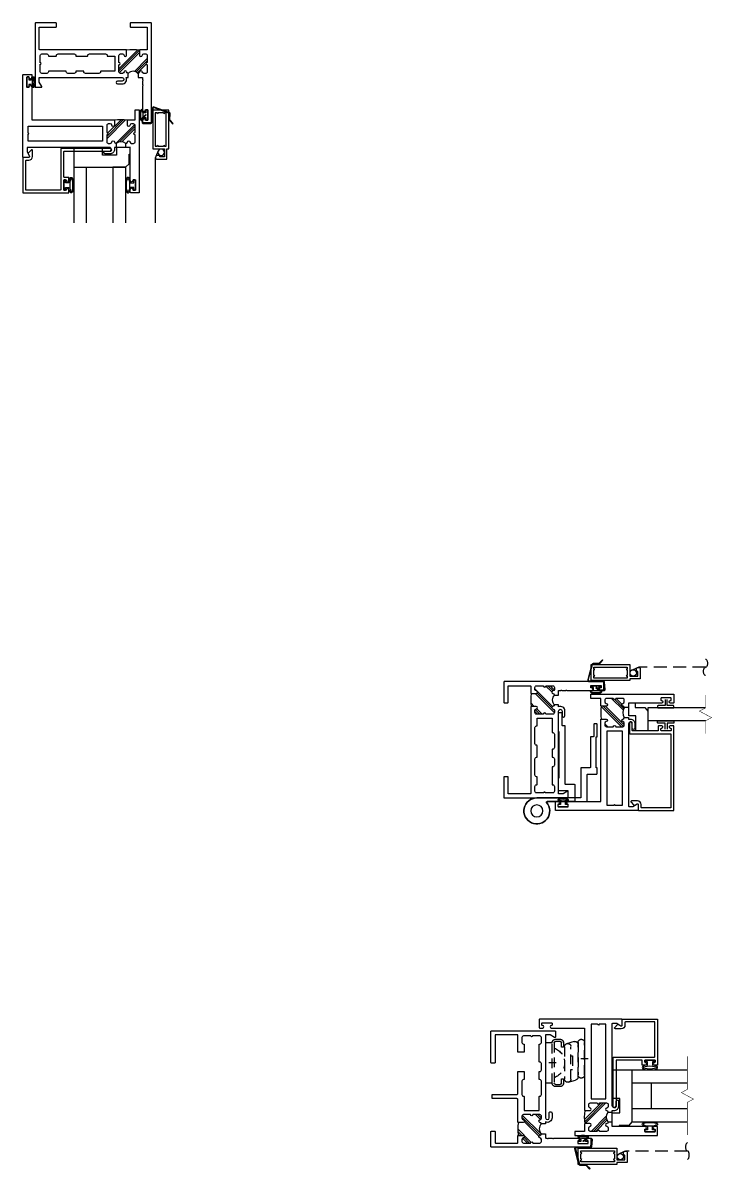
# Model space of a CAD drawing. Extents: x -138 to 168, y -127 to 80.
# Drawn here: x 22.17 to 35.49, y 50.22 to 72.37 of the extents above; entities that cross this region are included whole.
import ezdxf

# ---------------------------------------------------------------- set-up
doc = ezdxf.new("R2010")
doc.units = 0
doc.header["$MEASUREMENT"] = 0
doc.linetypes.add('HIDDEN', pattern=[0.375, 0.25, -0.125])
doc.layers.get('0').update_dxf_attribs({"linetype": 'CONTINUOUS'})
for name, color, linetype in [('DIM', 7, 'CONTINUOUS'), ('FRAME', 1, 'CONTINUOUS'), ('GEOMETRY', 1, 'CONTINUOUS'), ('GLASS', 7, 'CONTINUOUS'), ('MISC', 7, 'CONTINUOUS'), ('SCREEN', 5, 'CONTINUOUS'), ('SCREEN_CLIP', 7, 'CONTINUOUS'), ('VENT', 5, 'CONTINUOUS'), ('YK_GLASS_STOP', 5, 'CONTINUOUS')]:
    doc.layers.add(name, color=color, linetype=linetype)

# ---------------------------------------------------------------- blocks, each defined once
blk = doc.blocks.new('05P19-BLOCK-OG')
h = blk.add_hatch()
h.set_pattern_fill('PLAST', angle=45, style=0)
h.paths.add_polyline_path([(0.006, 1.12, -1), (0.006, 1.17), (0.006, 1.302, 0.414214), (-0.025, 1.333), (-0.063, 1.333, 0.38311), (-0.094, 1.305, -0.947716), (-0.143, 1.308), (-0.143, 1.403, 0.081165), (-0.394, 1.403), (-0.394, 1.308, -0.947716), (-0.443, 1.305, 0.38311), (-0.474, 1.333), (-0.512, 1.333, 0.414214), (-0.544, 1.302), (-0.544, 1.17, -1), (-0.544, 1.12), (-0.544, 0.988, 0.414214), (-0.512, 0.957), (-0.474, 0.957, 0.38311), (-0.443, 0.985, -0.898027), (-0.394, 0.985, 0.009247), (-0.394, 0.984, 0.372543), (-0.363, 0.957, -0.436275), (-0.174, 0.957, 0.38311), (-0.143, 0.985, -0.898027), (-0.094, 0.985, 0.38311), (-0.063, 0.957), (-0.025, 0.957, 0.414214), (0.006, 0.988)])
for points in [[(-0.394, 0.984, -0.009247), (-0.394, 0.985, 0.898027), (-0.443, 0.985, -0.38311), (-0.474, 0.957), (-0.512, 0.957, -0.414214), (-0.544, 0.988), (-0.544, 1.12, 1), (-0.544, 1.17), (-0.544, 1.302, -0.414214), (-0.512, 1.333), (-0.474, 1.333, -0.38311), (-0.443, 1.305, 0.947716), (-0.394, 1.308), (-0.394, 1.403, 0.414214), (-0.404, 1.413), (-2.073, 1.413, -0.414214), (-2.084, 1.423), (-2.084, 1.852), (-1.761, 1.852, 0.414214), (-1.751, 1.862), (-1.751, 1.922, 0.414214), (-1.761, 1.932), (-2.154, 1.932, 0.414214), (-2.163, 1.922), (-2.163, 0.697, 0.414214), (-2.154, 0.687), (-2.042, 0.687, 0.57735), (-2.034, 0.702), (-2.084, 0.788), (-2.084, 0.877), (-0.483, 0.877, -1), (-0.483, 0.806), (-0.572, 0.806, 1), (-0.572, 0.752), (-0.483, 0.752, 0.536675), (-0.401, 0.877), (-0.363, 0.877), (-0.363, 0.957, -0.38311), (-0.394, 0.985)], [(-0.143, 0.984, 0.009247), (-0.143, 0.985, -0.38311), (-0.174, 0.957), (-0.174, 0.877), (-0.087, 0.877), (-0.087, 0.838, 0.317837), (-0.083, 0.833, -0.707107), (-0.083, 0.814, 0.317837), (-0.087, 0.81), (-0.087, 0.738, 0.317837), (-0.083, 0.733, -0.707107), (-0.083, 0.714, 0.317837), (-0.087, 0.71), (-0.087, 0.239, 1), (-0.037, 0.239), (-0.037, 0.25), (0.014, 0.25), (0.014, 0.05), (-0.037, 0.05), (-0.037, 0.064, 1), (-0.087, 0.064), (-0.087, 0.01, 0.414214), (-0.076, 0), (0.076, 0, 0.414214), (0.087, 0.01), (0.087, 1.922, 0.414214), (0.076, 1.932), (-0.316, 1.932, 0.414214), (-0.326, 1.922), (-0.326, 1.862, 0.414214), (-0.316, 1.852), (-0.003, 1.852, -0.414214), (0.006, 1.842), (0.006, 1.423, -0.414214), (-0.003, 1.413), (-0.134, 1.413, 0.414214), (-0.143, 1.403), (-0.143, 1.308, 0.947716), (-0.094, 1.305, -0.38311), (-0.063, 1.333), (-0.025, 1.333, -0.414214), (0.006, 1.302), (0.006, 1.17, 1), (0.006, 1.12), (0.006, 0.988, -0.414214), (-0.025, 0.957), (-0.063, 0.957, -0.38311), (-0.094, 0.985, 0.898027), (-0.143, 0.985)]]:
    blk.add_lwpolyline(points, format="xyb")
blk.add_lwpolyline([(-1.377, 0.988, -0.414214), (-1.408, 0.957), (-1.529, 0.957, -0.414214), (-1.56, 0.988), (-1.56, 0.992, 0.414214), (-1.569, 1.002), (-1.897, 1.002, 0.414214), (-1.907, 0.992), (-1.907, 0.988, -0.414214), (-1.938, 0.957), (-2.032, 0.957, -0.414214), (-2.064, 0.988), (-2.064, 1.132, 1), (-2.064, 1.162), (-2.064, 1.302, -0.414214), (-2.032, 1.333), (-1.938, 1.333, -0.414214), (-1.907, 1.302), (-1.907, 1.302), (-1.907, 1.298, 0.414214), (-1.897, 1.288), (-1.761, 1.288, 0.414214), (-1.751, 1.298), (-1.751, 1.302), (-1.751, 1.302, -0.414214), (-1.72, 1.333), (-1.408, 1.333, -0.414214), (-1.377, 1.302), (-1.377, 1.302), (-1.377, 1.298, 0.414214), (-1.367, 1.288), (-1.155, 1.288, 0.414214), (-1.145, 1.298), (-1.145, 1.302), (-1.145, 1.302, -0.414214), (-1.114, 1.333), (-0.802, 1.333, -0.414214), (-0.771, 1.302), (-0.771, 1.302), (-0.771, 1.298, 0.414214), (-0.761, 1.288), (-0.623, 1.288), (-0.623, 1.002), (-0.889, 1.002, 0.414214), (-0.898, 0.992), (-0.898, 0.988, -0.414214), (-0.93, 0.957), (-1.19, 0.957, -0.414214), (-1.221, 0.988), (-1.221, 0.992, 0.414214), (-1.23, 1.002), (-1.367, 1.002, 0.414214), (-1.377, 0.992)], format="xyb", close=True)
at = {"color": 7}
for centre, radius, start, end in [((-0.269, 0.638), 0.775, 80.7195, 99.2805), ((-0.269, 0.869), 0.129, 42.8591, 137.1409)]:
    blk.add_arc(centre, radius, start, end, dxfattribs=at)
blk = doc.blocks.new('05P11-Z-BAR')
h = blk.add_hatch()
h.set_pattern_fill('PLAST', angle=45, style=0)
h.set_pattern_definition([(45, (-0.3846, -1e-07), (-0.176777, 0.176777), []), (45, (-0.4067, 0.0221), (-0.176777, 0.176777), []), (45, (-0.4288, 0.0442), (-0.176777, 0.176777), [])])
h.paths.add_polyline_path([(0.006, 1.12, -0.414214), (-0.018, 1.145, -0.414214), (0.006, 1.17), (0.006, 1.302, 0.414214), (-0.025, 1.333), (-0.063, 1.333, 0.38311), (-0.094, 1.305, -0.947716), (-0.143, 1.308), (-0.143, 1.403, 0.087329), (-0.394, 1.403), (-0.394, 1.308, -1), (-0.443, 1.308, 0.352985), (-0.473, 1.333), (-0.512, 1.333, 0.414214), (-0.544, 1.302), (-0.544, 1.17, -0.414214), (-0.518, 1.145, -0.414214), (-0.544, 1.12), (-0.544, 0.988, 0.414214), (-0.512, 0.957), (-0.474, 0.957, 0.38311), (-0.443, 0.985, -0.898027), (-0.394, 0.985, 0.38311), (-0.363, 0.957, -0.325577), (-0.174, 0.957, 0.363634), (-0.143, 0.982, -0.947716), (-0.094, 0.985, 0.38311), (-0.063, 0.957), (-0.025, 0.957, 0.414214), (0.006, 0.988)])
blk.add_line((-0.087, 0.877), (-0.087, 0.877))
for points in [[(-2.164, 2.28, -0.414214), (-2.154, 2.29), (-2.001, 2.29, -0.414214), (-1.991, 2.28), (-1.991, 2.226, -1), (-2.041, 2.226), (-2.041, 2.23, 0.414214), (-2.051, 2.24), (-2.081, 2.24, 0.414214), (-2.091, 2.23), (-2.091, 2.05, 0.414214), (-2.081, 2.04), (-2.051, 2.04, 0.414214), (-2.041, 2.05), (-2.041, 2.051, -1), (-1.991, 2.051), (-1.991, 1.413), (-0.403, 1.413, -0.414214), (-0.394, 1.403), (-0.394, 1.306, -0.888834), (-0.443, 1.306, 0.377258), (-0.474, 1.333), (-0.512, 1.333, 0.414214), (-0.544, 1.302), (-0.544, 1.17, -1), (-0.544, 1.12), (-0.544, 0.988, 0.414214), (-0.512, 0.957), (-0.474, 0.957, 0.383109), (-0.443, 0.985, -0.898027), (-0.394, 0.985, 0.38311), (-0.363, 0.957), (-0.363, 0.877), (-0.394, 0.877), (-0.394, 0.842, -0.414214), (-0.483, 0.752), (-0.571, 0.752, -1), (-0.571, 0.806), (-0.486, 0.806, 0.859155), (-0.486, 0.877), (-2.074, 0.877, 0.414214), (-2.084, 0.867), (-2.084, 0.797, 0.131652), (-2.082, 0.792), (-2.035, 0.709, -0.577353), (-2.048, 0.687), (-2.154, 0.687, -0.414214), (-2.164, 0.697), (-2.164, 2.28)], [(-0.025, 0.957, 0.414214), (0.006, 0.988), (0.006, 1.12, -1), (0.006, 1.17), (0.006, 1.302, 0.414214), (-0.025, 1.333), (-0.063, 1.333, 0.38311), (-0.094, 1.305, -0.947716), (-0.143, 1.308), (-0.143, 1.403, -0.414214), (-0.133, 1.413), (0.006, 1.413), (0.006, 1.603), (0.086, 1.603), (0.086, 0.01, -0.414214), (0.077, 0), (-0.077, 0, -0.414214), (-0.087, 0.01), (-0.087, 0.064, -1), (-0.037, 0.064), (-0.037, 0.06, 0.414214), (-0.027, 0.05), (0.003, 0.05, 0.414214), (0.014, 0.06), (0.014, 0.24, 0.414214), (0.003, 0.25), (-0.027, 0.25, 0.414214), (-0.037, 0.24), (-0.037, 0.239, -1), (-0.087, 0.239), (-0.087, 0.877), (-0.174, 0.877), (-0.174, 0.957, 0.363634), (-0.143, 0.982, -0.947716), (-0.094, 0.985, 0.38311), (-0.063, 0.957), (-0.025, 0.957)]]:
    blk.add_lwpolyline(points, format="xyb")
blk.add_lwpolyline([(-2.063, 1.16), (-2.063, 1.288), (-0.623, 1.288), (-0.623, 1.002), (-2.063, 1.002), (-2.063, 1.129), (-2.048, 1.145)], close=True)
at = {"color": 7}
for centre, radius, start, end in [((-0.269, 0.638), 0.775, 80.7195, 99.2805), ((-0.269, 0.828), 0.16, 53.9319, 126.0681)]:
    blk.add_arc(centre, radius, start, end, dxfattribs=at)
blk = doc.blocks.new('05P09-1in_GLASS_STOP')
for p, q in [((-1.338, 0.25), (-1.373, 0.25)), ((-1.373, 0.25), (-1.373, 0.05)), ((-1.338, 0.197), (-1.338, 0.25)), ((-0.022, 0.197), (-0.022, 0.25)), ((-0.022, 0.25), (0.013, 0.25)), ((0.013, 0.25), (0.013, 0.05)), ((-1.373, 0.05), (-1.338, 0.05)), ((-1.276, 0.197), (-1.338, 0.197)), ((-1.338, 0.05), (-1.338, 0.102)), ((-1.338, 0.102), (-1.276, 0.102)), ((-0.084, 0.197), (-0.022, 0.197)), ((-0.022, 0.102), (-0.084, 0.102)), ((-0.022, 0.05), (-0.022, 0.102)), ((0.013, 0.05), (-0.022, 0.05))]:
    blk.add_line(p, q)
blk.add_lwpolyline([(-2.035, 0.709, -0.57735), (-2.047, 0.687), (-2.153, 0.687, 0.414214), (-2.163, 0.677), (-2.163, 0), (-1.283, 0, 0.414214), (-1.273, 0.01), (-1.273, 0.062, 0.414214), (-1.298, 0.087, 0.435311), (-1.323, 0.061, -0.435311), (-1.333, 0.05), (-1.363, 0.05, -0.414214), (-1.373, 0.06), (-1.373, 0.24, -0.414214), (-1.363, 0.25), (-1.333, 0.25, -0.435311), (-1.323, 0.239, 0.435311), (-1.298, 0.212, 0.414214), (-1.273, 0.237), (-1.273, 0.29, 0.414214), (-1.283, 0.3), (-1.363, 0.3, -0.414214), (-1.373, 0.31), (-1.373, 0.795, -0.414214), (-1.363, 0.805), (-0.474, 0.805, 0.414214), (-0.447, 0.832), (-0.447, 0.833, 0.414214), (-0.474, 0.86), (-1.418, 0.86, 0.414214), (-1.428, 0.85), (-1.428, 0.065, -0.414214), (-1.438, 0.055), (-2.108, 0.055), (-2.108, 0.622, -0.414214), (-2.098, 0.632), (-2.047, 0.632, 0.414214), (-1.977, 0.702), (-1.977, 0.817, 0.668179), (-2.003, 0.828), (-2.058, 0.773, 0.339454), (-2.06, 0.755)], format="xyb", close=True)
at = {"extrusion": (0, 0, -1)}
blk.add_ellipse((-1.229, 0.15), major_axis=(0, 0.129), ratio=0.232303, dxfattribs=at)
blk.add_ellipse((-0.131, 0.15), major_axis=(0, 0.129), ratio=0.232303)
for points in [[(-1.276, 0.197), (-1.274, 0.219), (-1.271, 0.239), (-1.262, 0.269), (-1.258, 0.28), (-1.245, 0.294), (-1.237, 0.298), (-1.229, 0.298), (-1.218, 0.298), (-1.21, 0.292), (-1.201, 0.279), (-1.197, 0.272), (-1.187, 0.244), (-1.183, 0.215), (-1.178, 0.136), (-1.182, 0.085), (-1.194, 0.034), (-1.198, 0.022), (-1.214, 0.005), (-1.228, 0), (-1.249, 0.008), (-1.254, 0.016), (-1.262, 0.032), (-1.265, 0.041), (-1.272, 0.067), (-1.274, 0.084), (-1.276, 0.102)], [(-0.084, 0.197), (-0.086, 0.219), (-0.089, 0.239), (-0.098, 0.269), (-0.102, 0.28), (-0.115, 0.294), (-0.123, 0.298), (-0.131, 0.298), (-0.142, 0.298), (-0.15, 0.292), (-0.159, 0.279), (-0.163, 0.272), (-0.173, 0.244), (-0.177, 0.215), (-0.182, 0.136), (-0.178, 0.085), (-0.166, 0.034), (-0.162, 0.022), (-0.146, 0.005), (-0.132, 0), (-0.111, 0.008), (-0.106, 0.016), (-0.098, 0.032), (-0.095, 0.041), (-0.088, 0.067), (-0.086, 0.084), (-0.084, 0.102)]]:
    blk.add_open_spline(points, degree=3, knots=[5.075676, 5.075676, 5.075676, 5.075676, 5.596595, 5.596595, 6.055763, 6.055763, 6.283185, 6.283185, 6.283185, 6.572914, 6.572914, 6.862642, 6.862642, 7.608886, 7.608886, 8.676451, 8.676451, 9.18434, 9.18434, 9.518242, 9.518242, 9.852144, 9.852144, 10.186046, 10.186046, 10.631436, 10.631436, 10.631436, 10.631436])
blk = doc.blocks.new('*U118')
at = {"layer": 'GEOMETRY'}
blk.add_lwpolyline([(1.45, 19.51), (1.493, 19.51), (1.493, 19.458), (1.528, 19.458), (1.528, 19.658), (1.493, 19.658), (1.493, 19.605), (1.45, 19.605)], dxfattribs=at)
blk.add_ellipse((1.415, 19.558), major_axis=(0, 0.0875), ratio=0.216465, dxfattribs=at)
blk.add_open_spline([(1.45, 19.605), (1.448, 19.62), (1.445, 19.632), (1.438, 19.649), (1.436, 19.656), (1.423, 19.663), (1.419, 19.664), (1.415, 19.664), (1.405, 19.664), (1.398, 19.658), (1.391, 19.649), (1.389, 19.644), (1.382, 19.624), (1.379, 19.606), (1.375, 19.545), (1.377, 19.499), (1.391, 19.466), (1.393, 19.46), (1.409, 19.45), (1.422, 19.451), (1.435, 19.46), (1.437, 19.465), (1.444, 19.479), (1.447, 19.491), (1.449, 19.507), (1.45, 19.509), (1.45, 19.51)], degree=3, knots=[5.253202, 5.253202, 5.253202, 5.253202, 5.797173, 5.797173, 6.160155, 6.160155, 6.283185, 6.283185, 6.283185, 6.559914, 6.559914, 6.836642, 6.836642, 7.54361, 7.54361, 8.941834, 8.941834, 9.296554, 9.296554, 9.572552, 9.572552, 9.848549, 9.848549, 10.398843, 10.398843, 10.454782, 10.454782, 10.454782, 10.454782], dxfattribs=at)
blk = doc.blocks.new('*U103')
at = {"layer": 'GEOMETRY'}
blk.add_lwpolyline([(1.607, 19.51), (1.563, 19.51), (1.563, 19.458), (1.528, 19.458), (1.528, 19.658), (1.563, 19.658), (1.563, 19.605), (1.607, 19.605)], dxfattribs=at)
at = {"layer": 'GEOMETRY', "extrusion": (0, 0, -1)}
blk.add_ellipse((1.642, 19.558), major_axis=(0, 0.0875), ratio=0.216465, dxfattribs=at)
at = {"layer": 'GEOMETRY'}
blk.add_open_spline([(1.607, 19.605), (1.609, 19.62), (1.612, 19.632), (1.618, 19.649), (1.621, 19.656), (1.634, 19.663), (1.638, 19.664), (1.642, 19.664), (1.652, 19.664), (1.659, 19.658), (1.666, 19.649), (1.668, 19.644), (1.675, 19.624), (1.678, 19.606), (1.682, 19.545), (1.679, 19.499), (1.666, 19.466), (1.663, 19.46), (1.647, 19.45), (1.635, 19.451), (1.622, 19.46), (1.62, 19.465), (1.612, 19.479), (1.61, 19.491), (1.607, 19.507), (1.607, 19.509), (1.607, 19.51)], degree=3, knots=[5.253202, 5.253202, 5.253202, 5.253202, 5.797173, 5.797173, 6.160155, 6.160155, 6.283185, 6.283185, 6.283185, 6.559914, 6.559914, 6.836642, 6.836642, 7.54361, 7.54361, 8.941834, 8.941834, 9.296554, 9.296554, 9.572552, 9.572552, 9.848549, 9.848549, 10.398843, 10.398843, 10.454782, 10.454782, 10.454782, 10.454782], dxfattribs=at)
blk = doc.blocks.new('05P16_05P17-BUTT_HINGE')
for points in [[(0.697, -2.022), (0.867, -2.022, 0.414214), (0.877, -2.012), (0.877, -1.772), (0.862, -1.772), (0.862, -0.885), (0.877, -0.885), (0.877, -0.52, 0.414214), (0.867, -0.51), (0.824, -0.51, 0.414214), (0.814, -0.52), (0.814, -0.75, -0.414214), (0.804, -0.76), (0.762, -0.76, 0.414214), (0.752, -0.77), (0.752, -1.887, -0.414214), (0.742, -1.897), (0.572, -1.897, 0.414214), (0.562, -1.907), (0.562, -2.223, 0.414214), (0.572, -2.233), (1.098, -2.233, -0.642187), (1.106, -2.25, 4.589514), (1.295, -2.163), (0.697, -2.163, -0.414214), (0.687, -2.153), (0.687, -2.032, -0.414214)], [(0.311, -1.702), (0.141, -1.702, -0.414214), (0.131, -1.692), (0.131, -1.577), (0.146, -1.577), (0.146, -0.978), (0.131, -0.978), (0.131, -0.738, -0.414214), (0.141, -0.728), (0.183, -0.728, -0.414214), (0.193, -0.738), (0.193, -0.968, 0.414214), (0.203, -0.978), (0.246, -0.978, -0.414214), (0.256, -0.988), (0.256, -1.567, 0.414214), (0.266, -1.577), (0.436, -1.577, -0.414214), (0.446, -1.587), (0.446, -2.153, 0.414214), (0.456, -2.163), (1.295, -2.163, -4.589514), (1.106, -2.25, 0.642187), (1.098, -2.233), (0.331, -2.233, -0.414214), (0.321, -2.223), (0.321, -1.712, 0.414214)]]:
    blk.add_lwpolyline(points, format="xyb", close=True)
blk.add_circle((1.295, -2.413), 0.117)
blk.add_circle((1.295, -2.413), 0.117)
blk = doc.blocks.new('05P05-.25in_GLASS_STOP')
blk.add_lwpolyline([(-2.048, 0.632, 0.414214), (-1.978, 0.702), (-1.978, 0.817, 0.668179), (-2.003, 0.828), (-2.053, 0.778, 0.339454), (-2.057, 0.748), (-2.035, 0.71, -0.57735), (-2.048, 0.687), (-2.153, 0.687, 0.414214), (-2.163, 0.677), (-2.163, 0.01, 0.414214), (-2.153, 0), (-0.533, 0, 0.414214), (-0.523, 0.01), (-0.523, 0.064, 0.414214), (-0.548, 0.089), (-0.549, 0.089, 0.414214), (-0.573, 0.064), (-0.573, 0.06, -0.414214), (-0.583, 0.05), (-0.608, 0.05, -0.414214), (-0.623, 0.065), (-0.623, 0.235, -0.414214), (-0.608, 0.25), (-0.583, 0.25, -0.414214), (-0.573, 0.24), (-0.573, 0.239, 0.414214), (-0.549, 0.214), (-0.548, 0.214, 0.414214), (-0.523, 0.239), (-0.523, 0.288, 0.414214), (-0.538, 0.303), (-0.613, 0.303, -0.414214), (-0.623, 0.313), (-0.623, 0.795, -0.414214), (-0.613, 0.805), (-0.474, 0.805, 0.414214), (-0.447, 0.832), (-0.447, 0.833, 0.414214), (-0.474, 0.86), (-0.668, 0.86, 0.414214), (-0.678, 0.85), (-0.678, 0.065, -0.414214), (-0.688, 0.055), (-2.098, 0.055, -0.414214), (-2.108, 0.065), (-2.108, 0.622, -0.414214), (-2.098, 0.632)], format="xyb", close=True)
at = {"color": 7, "linetype": 'Continuous'}
for points in [[(-0.593, 0.17), (-0.475, 0.17), (-0.475, 0.305, -0.414214), (-0.465, 0.315), (-0.44, 0.315, -0.414214), (-0.43, 0.305), (-0.43, 0.009, -0.414214), (-0.44, -0.001), (-0.465, -0.001, -0.414214), (-0.475, 0.009), (-0.475, 0.127), (-0.593, 0.127)], [(-0.017, 0.17), (-0.135, 0.17), (-0.135, 0.305, 0.414214), (-0.145, 0.315), (-0.17, 0.315, 0.414214), (-0.18, 0.305), (-0.18, 0.009, 0.414214), (-0.17, -0.001), (-0.145, -0.001, 0.414214), (-0.135, 0.009), (-0.135, 0.127), (-0.017, 0.127)]]:
    blk.add_lwpolyline(points, format="xyb", dxfattribs=at)
blk = doc.blocks.new('*U117')
at = {"layer": 'GEOMETRY'}
blk.add_lwpolyline([(1.45, 19.51), (1.493, 19.51), (1.493, 19.458), (1.528, 19.458), (1.528, 19.658), (1.493, 19.658), (1.493, 19.605), (1.45, 19.605)], dxfattribs=at)
blk.add_ellipse((1.415, 19.558), major_axis=(0, 0.0875), ratio=0.216465, dxfattribs=at)
blk.add_open_spline([(1.45, 19.605), (1.448, 19.62), (1.445, 19.632), (1.438, 19.649), (1.436, 19.656), (1.423, 19.663), (1.419, 19.664), (1.415, 19.664), (1.405, 19.664), (1.398, 19.658), (1.391, 19.649), (1.389, 19.644), (1.382, 19.624), (1.379, 19.606), (1.375, 19.545), (1.377, 19.499), (1.391, 19.466), (1.393, 19.46), (1.409, 19.45), (1.422, 19.451), (1.435, 19.46), (1.437, 19.465), (1.444, 19.479), (1.447, 19.491), (1.449, 19.507), (1.45, 19.509), (1.45, 19.51)], degree=3, knots=[5.253202, 5.253202, 5.253202, 5.253202, 5.797173, 5.797173, 6.160155, 6.160155, 6.283185, 6.283185, 6.283185, 6.559914, 6.559914, 6.836642, 6.836642, 7.54361, 7.54361, 8.941834, 8.941834, 9.296554, 9.296554, 9.572552, 9.572552, 9.848549, 9.848549, 10.398843, 10.398843, 10.454782, 10.454782, 10.454782, 10.454782], dxfattribs=at)
blk = doc.blocks.new('05P86-BLOCK-IG')
h = blk.add_hatch()
h.set_pattern_fill('PLAST', angle=45, style=0)
h.paths.add_polyline_path([(0.544, 1.12, -1), (0.544, 1.17), (0.544, 1.302, 0.414214), (0.512, 1.333), (0.474, 1.333, 0.38311), (0.443, 1.305, -0.947716), (0.393, 1.308), (0.393, 1.403, 0.081165), (0.143, 1.403), (0.143, 1.308, -0.947716), (0.094, 1.305, 0.38311), (0.063, 1.333), (0.024, 1.333, 0.414214), (-0.007, 1.302), (-0.007, 1.17, -1), (-0.007, 1.12), (-0.007, 0.988, 0.414214), (0.024, 0.957), (0.063, 0.957, 0.38311), (0.094, 0.985, -0.898027), (0.143, 0.985, 0.38311), (0.174, 0.957, -0.436275), (0.363, 0.957, 0.38311), (0.394, 0.985, -0.898027), (0.443, 0.985, 0.38311), (0.474, 0.957), (0.512, 0.957, 0.414214), (0.544, 0.988)])
for points in [[(0.003, 1.852, 0.414214), (-0.007, 1.842), (-0.007, 1.423, 0.414214), (0.003, 1.413), (0.134, 1.413, -0.414214), (0.143, 1.403), (0.143, 1.308, -0.947716), (0.094, 1.305, 0.38311), (0.063, 1.333), (0.024, 1.333, 0.414214), (-0.007, 1.302), (-0.007, 1.17, -1), (-0.007, 1.12), (-0.007, 0.988, 0.414214), (0.024, 0.957), (0.063, 0.957, 0.38311), (0.094, 0.985, -0.898027), (0.143, 0.985, 0.38311), (0.174, 0.957), (0.174, 0.877), (0.097, 0.877, 0.414214), (0.086, 0.867), (0.086, 0.847, -0.331679), (0.084, 0.843, 0.745356), (0.084, 0.824, -0.331679), (0.086, 0.82), (0.086, 0.747, -0.331679), (0.084, 0.743, 0.745356), (0.084, 0.724, -0.331679), (0.086, 0.72), (0.086, 0.244, -1.19356), (0.037, 0.244), (0.037, 0.25), (-0.014, 0.25), (-0.014, 0.05), (0.037, 0.05), (0.037, 0.074, -0.596863), (0.086, 0.074), (0.086, 0.01, -0.414214), (0.076, 0), (-0.076, 0, -0.414214), (-0.087, 0.01), (-0.087, 1.922, -0.414214), (-0.076, 1.932), (0.215, 1.932, -0.414214), (0.226, 1.922), (0.226, 1.862, -0.414214), (0.215, 1.852)], [(1.377, 1.298, -0.414214), (1.367, 1.288), (1.23, 1.288, -0.414214), (1.221, 1.298), (1.221, 1.302, 0.414214), (1.19, 1.333), (0.93, 1.333, 0.414214), (0.898, 1.302), (0.898, 1.298, -0.414214), (0.889, 1.288), (0.623, 1.288), (0.623, 1.002), (0.889, 1.002, -0.414214), (0.898, 0.992), (0.898, 0.988, 0.414214), (0.93, 0.957), (1.19, 0.957, 0.414214), (1.221, 0.988), (1.221, 0.992, -0.414214), (1.23, 1.002), (1.367, 1.002, -0.414214), (1.377, 0.992), (1.377, 0.988, 0.414214), (1.407, 0.957), (1.529, 0.957, 0.414214), (1.56, 0.988), (1.56, 0.992, -0.414214), (1.569, 1.002), (1.897, 1.002, -0.414214), (1.907, 0.992), (1.907, 0.988, 0.414214), (1.938, 0.957), (2.032, 0.957, 0.414214), (2.064, 0.988), (2.064, 1.132, -1), (2.064, 1.162), (2.064, 1.302, 0.414214), (2.032, 1.333), (1.938, 1.333, 0.414214), (1.907, 1.302), (1.907, 1.298, -0.414214), (1.897, 1.288), (1.76, 1.288, -0.414214), (1.75, 1.298), (1.75, 1.403, -0.414214), (1.76, 1.413), (2.084, 1.413), (2.084, 1.852), (1.549, 1.852, -0.414214), (1.539, 1.862), (1.539, 1.922, -0.414214), (1.549, 1.932), (2.154, 1.932, -0.414214), (2.163, 1.922), (2.163, 0.697, -0.414214), (2.154, 0.687), (2.042, 0.687, -0.57735), (2.034, 0.702), (2.084, 0.788), (2.084, 0.877), (0.483, 0.877, 1), (0.483, 0.806), (0.567, 0.806, -1.178959), (0.567, 0.752), (0.483, 0.752, -0.536675), (0.401, 0.877), (0.363, 0.877), (0.363, 0.957, 0.38311), (0.394, 0.985, -0.898027), (0.443, 0.985, 0.38311), (0.474, 0.957), (0.512, 0.957, 0.414214), (0.544, 0.988), (0.544, 1.12, -1), (0.544, 1.17), (0.544, 1.302, 0.414214), (0.512, 1.333), (0.474, 1.333, 0.38311), (0.443, 1.305, -0.947716), (0.393, 1.308), (0.393, 1.403, -0.414214), (0.404, 1.413), (0.832, 1.413, 0.414214), (0.852, 1.433), (0.852, 1.909), (0.932, 1.909), (0.932, 1.433, 0.414214), (0.952, 1.413), (1.367, 1.413, -0.414214), (1.377, 1.403)]]:
    blk.add_lwpolyline(points, format="xyb", close=True)
at = {"color": 7}
for centre, radius, start, end in [((0.269, 0.638), 0.775, 80.7195, 99.2805), ((0.269, 0.869), 0.129, 42.8591, 137.1409)]:
    blk.add_arc(centre, radius, start, end, dxfattribs=at)
blk = doc.blocks.new('4-BAR_HINGE')
at = {"linetype": 'HIDDEN', "ltscale": 0.75}
for p, q in [((0.401, -1.054), (0.313, -1.054)), ((0.313, -1.094), (0.401, -1.094)), ((0.248, -1.119), (0.248, -1.901)), ((0.288, -1.901), (0.288, -1.119)), ((0.426, -1.119), (0.426, -1.204)), ((0.426, -1.204), (0.466, -1.204)), ((0.466, -1.204), (0.466, -1.119)), ((0.486, -1.823), (0.486, -1.198)), ((0.556, -1.136), (0.701, -1.178)), ((0.611, -1.198), (0.611, -1.823)), ((0.748, -1.239), (0.748, -1.864)), ((0.748, -1.904), (0.748, -1.279)), ((0.873, -1.279), (0.873, -1.904)), ((0.641, -1.377), (0.611, -1.377)), ((0.641, -1.644), (0.641, -1.377)), ((0.611, -1.644), (0.641, -1.644)), ((0.401, -1.926), (0.313, -1.926)), ((0.313, -1.966), (0.401, -1.966)), ((0.466, -1.816), (0.426, -1.816)), ((0.426, -1.816), (0.426, -1.901)), ((0.466, -1.901), (0.466, -1.816)), ((0.67, -1.924), (0.526, -1.881))]:
    blk.add_line(p, q, dxfattribs=at)
for p, q in [((0.248, -1.119), (0.123, -1.119)), ((0.248, -1.901), (0.123, -1.901))]:
    blk.add_line(p, q)
at = {"linetype": 'Continuous'}
for p, q in [((0.324, -1.51), (0.183, -1.51)), ((0.943, -1.591), (0.802, -1.591))]:
    blk.add_line(p, q, dxfattribs=at)
at = {"linetype": 'HIDDEN', "ltscale": 0.75}
for centre, radius, start, end in [((0.313, -1.119), 0.065, 90, 180), ((0.313, -1.119), 0.025, 90, 180), ((0.401, -1.119), 0.065, 360, 90), ((0.401, -1.119), 0.025, 0, 90), ((0.181, -1.51), 0.305, 290.4553, 69.5447), ((0.548, -1.198), 0.0625, 0, 180), ((0.686, -1.239), 0.062, 0, 75.7192), ((0.81, -1.279), 0.0625, 0, 180), ((0.313, -1.901), 0.065, 180, 270), ((0.313, -1.901), 0.025, 180, 270), ((0.401, -1.901), 0.065, 270, 0), ((0.401, -1.901), 0.025, 270, 0), ((0.548, -1.823), 0.0625, 180, 0), ((0.686, -1.864), 0.062, 255.5579, 0), ((0.81, -1.904), 0.0625, 180, 0)]:
    blk.add_arc(centre, radius, start, end, dxfattribs=at)
blk = doc.blocks.new('*U116')
at = {"layer": 'GEOMETRY'}
blk.add_lwpolyline([(1.45, 19.51), (1.493, 19.51), (1.493, 19.458), (1.528, 19.458), (1.528, 19.658), (1.493, 19.658), (1.493, 19.605), (1.45, 19.605)], dxfattribs=at)
blk.add_ellipse((1.415, 19.558), major_axis=(0, 0.0875), ratio=0.216465, dxfattribs=at)
blk.add_open_spline([(1.45, 19.605), (1.448, 19.62), (1.445, 19.632), (1.438, 19.649), (1.436, 19.656), (1.423, 19.663), (1.419, 19.664), (1.415, 19.664), (1.405, 19.664), (1.398, 19.658), (1.391, 19.649), (1.389, 19.644), (1.382, 19.624), (1.379, 19.606), (1.375, 19.545), (1.377, 19.499), (1.391, 19.466), (1.393, 19.46), (1.409, 19.45), (1.422, 19.451), (1.435, 19.46), (1.437, 19.465), (1.444, 19.479), (1.447, 19.491), (1.449, 19.507), (1.45, 19.509), (1.45, 19.51)], degree=3, knots=[5.253202, 5.253202, 5.253202, 5.253202, 5.797173, 5.797173, 6.160155, 6.160155, 6.283185, 6.283185, 6.283185, 6.559914, 6.559914, 6.836642, 6.836642, 7.54361, 7.54361, 8.941834, 8.941834, 9.296554, 9.296554, 9.572552, 9.572552, 9.848549, 9.848549, 10.398843, 10.398843, 10.454782, 10.454782, 10.454782, 10.454782], dxfattribs=at)
blk = doc.blocks.new('114-FLAT_SCREEN')
blk.add_line((0.142, 0.603), (0.142, 0.602))
at = {"linetype": 'HIDDEN'}
blk.add_line((0.194, 0.481), (0.144, 0.59), dxfattribs=at)
blk.add_lwpolyline([(0.399, 0.442), (0.399, -0.307), (0.087, -0.307), (0.087, 0.442), (0.312, 0.442), (0.312, 0.593), (0.222, 0.593), (0.222, 0.572), (0.172, 0.572, -0.414214), (0.142, 0.602), (0.142, 0.613, -0.414214), (0.172, 0.643), (0.362, 0.643), (0.362, 0.442)], format="xyb", close=True)
blk.add_lwpolyline([(0.292, -0.257), (0.193, -0.257), (0.182, -0.237), (0.17, -0.257), (0.136, -0.257), (0.136, 0.392), (0.17, 0.392), (0.182, 0.372), (0.193, 0.392), (0.292, 0.392), (0.303, 0.372), (0.315, 0.392), (0.348, 0.392), (0.348, -0.257), (0.315, -0.257), (0.303, -0.237)], close=True)
blk.add_circle((0.25, 0.507), 0.0618)

msp = doc.modelspace()

# ---------------------------------------------------------------- linework, layer by layer
at = {"layer": 'GLASS', "linetype": 'Continuous'}
for p, q in [((23.152, 69.588), (23.152, 68.507)), ((23.401, 68.507), (23.401, 69.588)), ((23.904, 69.588), (23.904, 68.507)), ((24.152, 69.588), (24.152, 68.507)), ((33.94, 52.136), (35.014, 52.136)), ((33.94, 51.888), (35.014, 51.888)), ((34.315, 51.888), (34.315, 51.385)), ((35.014, 51.385), (33.94, 51.385)), ((33.94, 51.136), (35.014, 51.136))]:
    msp.add_line(p, q, dxfattribs=at)
at = {"layer": 'GLASS', "color": 7, "linetype": 'Continuous'}
for p, q in [((35.364, 59.133), (34.252, 59.133)), ((35.364, 58.883), (34.252, 58.883)), ((33.94, 51.136), (35.014, 51.136))]:
    msp.add_line(p, q, dxfattribs=at)
at = {"layer": 'GLASS', "const_width": 0.0094}
msp.add_lwpolyline([(35.014, 50.88), (35.014, 51.511), (35.132, 51.574), (34.897, 51.699), (35.014, 51.761), (35.014, 52.402)], dxfattribs=at)
at = {"layer": 'MISC'}
for p, q in [((24.152, 69.588), (23.904, 69.588)), ((34.252, 59.133), (34.252, 58.884))]:
    msp.add_line(p, q, dxfattribs=at)
for points in [[(24.246, 69.965), (23.977, 69.965), (23.977, 69.819), (23.705, 69.819), (23.705, 69.965), (23.152, 69.965), (23.152, 69.588), (24.152, 69.588), (24.222, 69.648), (24.222, 69.836), (24.246, 69.836)], [(33.563, 51.099), (33.563, 51.311), (33.709, 51.311), (33.709, 51.583), (33.563, 51.583), (33.563, 52.136), (33.94, 52.136), (33.94, 51.136), (33.88, 51.066), (33.692, 51.066), (33.692, 51.042)]]:
    msp.add_lwpolyline(points, dxfattribs=at)
at = {"layer": 'MISC', "const_width": 0.0094}
msp.add_lwpolyline([(35.364, 58.634), (35.364, 58.883), (35.481, 58.947), (35.246, 59.072), (35.364, 59.133), (35.364, 59.384)], dxfattribs=at)
at = {"layer": 'MISC', "linetype": 'Continuous'}
msp.add_lwpolyline([(34.004, 59.226), (34.004, 59.226), (34.004, 59.141), (34.192, 59.141), (34.252, 59.072), (34.252, 58.69), (34.02, 58.69), (34.02, 58.984), (33.879, 58.984), (33.879, 59.226)], dxfattribs=at)
at = {"layer": 'SCREEN'}
msp.add_line((24.733, 68.507), (24.733, 69.773), dxfattribs=at)
at = {"layer": 'SCREEN', "linetype": 'HIDDEN'}
for p, q in [((35.364, 59.919), (34.067, 59.919)), ((35.014, 50.569), (33.817, 50.569))]:
    msp.add_line(p, q, dxfattribs=at)
at = {"layer": 'SCREEN', "flags": 128}
for points in [[(35.364, 60.075), (35.371, 60.074), (35.377, 60.07), (35.384, 60.064), (35.389, 60.055), (35.394, 60.044), (35.397, 60.032), (35.4, 60.019), (35.401, 60.004), (35.401, 59.99), (35.4, 59.976), (35.397, 59.962), (35.394, 59.95), (35.389, 59.939), (35.384, 59.93), (35.377, 59.924), (35.371, 59.92), (35.364, 59.919)], [(35.364, 59.762), (35.357, 59.763), (35.35, 59.767), (35.344, 59.774), (35.339, 59.782), (35.334, 59.793), (35.331, 59.805), (35.328, 59.819), (35.327, 59.833), (35.327, 59.848), (35.328, 59.862), (35.331, 59.875), (35.334, 59.888), (35.339, 59.898), (35.344, 59.907), (35.35, 59.913), (35.357, 59.917), (35.364, 59.919)], [(35.014, 50.726), (35.007, 50.725), (35.001, 50.721), (34.995, 50.714), (34.989, 50.706), (34.985, 50.695), (34.981, 50.683), (34.978, 50.669), (34.977, 50.655), (34.977, 50.64), (34.978, 50.626), (34.981, 50.613), (34.985, 50.6), (34.989, 50.59), (34.995, 50.581), (35.001, 50.575), (35.007, 50.571), (35.014, 50.569)], [(35.014, 50.413), (35.021, 50.414), (35.028, 50.418), (35.034, 50.424), (35.039, 50.433), (35.044, 50.444), (35.048, 50.456), (35.05, 50.47), (35.051, 50.484), (35.051, 50.498), (35.05, 50.512), (35.048, 50.526), (35.044, 50.538), (35.039, 50.549), (35.034, 50.558), (35.028, 50.564), (35.021, 50.568), (35.014, 50.569)]]:
    msp.add_lwpolyline(points, dxfattribs=at)
at = {"layer": 'SCREEN_CLIP'}
for points in [[(24.497, 70.441, -0.414214), (24.487, 70.451), (24.487, 70.527, -0.198912), (24.49, 70.534), (24.551, 70.594), (24.542, 70.603), (24.482, 70.542, 0.198912), (24.475, 70.527), (24.475, 70.451, 0.414214), (24.497, 70.429), (24.639, 70.429, 0.388879), (24.66, 70.449), (24.684, 70.723, -0.493145), (24.705, 70.736), (24.995, 70.63, -0.339454), (25.004, 70.615), (24.995, 70.51, 0.198912), (25, 70.494), (25.062, 70.42), (25.071, 70.428), (25.01, 70.502, -0.198912), (25.007, 70.509), (25.016, 70.614, 0.339454), (24.999, 70.642), (24.709, 70.747, 0.493145), (24.672, 70.724), (24.648, 70.45, -0.388879), (24.639, 70.441)], [(33.411, 59.492, -0.414214), (33.402, 59.482), (33.326, 59.475, -0.198912), (33.319, 59.477), (33.253, 59.532), (33.245, 59.523), (33.311, 59.468, 0.198912), (33.327, 59.463), (33.403, 59.47, 0.414214), (33.423, 59.493), (33.411, 59.634, 0.388879), (33.389, 59.654), (33.113, 59.654, -0.493145), (33.099, 59.673), (33.179, 59.971, -0.339454), (33.193, 59.982), (33.299, 59.982, 0.198912), (33.314, 59.989), (33.382, 60.057), (33.374, 60.065), (33.306, 59.997, -0.198912), (33.299, 59.994), (33.193, 59.994, 0.339454), (33.167, 59.974), (33.087, 59.676, 0.493145), (33.113, 59.642), (33.389, 59.642, -0.388879), (33.399, 59.633)], [(33.161, 50.794, 0.414214), (33.152, 50.805), (33.076, 50.811, 0.198912), (33.069, 50.809), (33.003, 50.754), (32.995, 50.763), (33.061, 50.818, -0.198912), (33.077, 50.823), (33.153, 50.817, -0.414214), (33.173, 50.793), (33.161, 50.652, -0.388879), (33.139, 50.632), (32.863, 50.632, 0.493145), (32.849, 50.613), (32.929, 50.315, 0.339454), (32.943, 50.304), (33.049, 50.304, -0.198912), (33.064, 50.297), (33.132, 50.229), (33.124, 50.221), (33.056, 50.289, 0.198912), (33.049, 50.292), (32.943, 50.292, -0.339454), (32.917, 50.312), (32.837, 50.61, -0.493145), (32.863, 50.644), (33.139, 50.644, 0.388879), (33.149, 50.653)]]:
    msp.add_lwpolyline(points, format="xyb", close=True, dxfattribs=at)

# ---------------------------------------------------------------- block references
at = {"xscale": -1}
msp.add_blockref('05P16_05P17-BUTT_HINGE', (33.399, 59.556), dxfattribs=at)
at = {"layer": 'DIM'}
for name, p in [('*U103', (20.723, 51.67)), ('*U118', (23.053, 51.033))]:
    msp.add_blockref(name, p, dxfattribs=at)
at = {"layer": 'DIM', "rotation": 270}
for name, p in [('*U103', (13.691, 61.09)), ('*U116', (13.054, 58.758)), ('*U117', (13.441, 52.245))]:
    msp.add_blockref(name, p, dxfattribs=at)
at = {"layer": 'FRAME'}
msp.add_blockref('05P19-BLOCK-OG', (24.568, 70.441), dxfattribs=at)
at = {"layer": 'FRAME', "rotation": 90}
for name, p in [('05P19-BLOCK-OG', (33.399, 59.556)), ('05P86-BLOCK-IG', (33.149, 50.73))]:
    msp.add_blockref(name, p, dxfattribs=at)
at = {"layer": 'GLASS', "xscale": -1, "rotation": 180}
msp.add_blockref('4-BAR_HINGE', (32.153, 50.763), dxfattribs=at)
at = {"layer": 'SCREEN', "xscale": -1, "rotation": 180}
msp.add_blockref('114-FLAT_SCREEN', (24.592, 70.38), dxfattribs=at)
at = {"layer": 'SCREEN', "rotation": 270}
for p in [(33.46, 60.06), (33.21, 50.711)]:
    msp.add_blockref('114-FLAT_SCREEN', p, dxfattribs=at)
at = {"layer": 'VENT'}
for name in ['05P11-Z-BAR', '05P09-1in_GLASS_STOP']:
    msp.add_blockref(name, (24.332, 69.088), dxfattribs=at)
at = {"layer": 'VENT', "rotation": 90}
msp.add_blockref('05P11-Z-BAR', (34.752, 59.313), dxfattribs=at)
at = {"layer": 'VENT', "xscale": -1}
for name, rotation in [('05P11-Z-BAR', 90), ('05P09-1in_GLASS_STOP', 90.00000000000024)]:
    msp.add_blockref(name, (34.439, 50.956), dxfattribs=dict(at, rotation=rotation))
at = {"layer": 'YK_GLASS_STOP', "rotation": 90}
msp.add_blockref('05P05-.25in_GLASS_STOP', (34.752, 59.313), dxfattribs=at)

doc.saveas('drawing.dxf')
